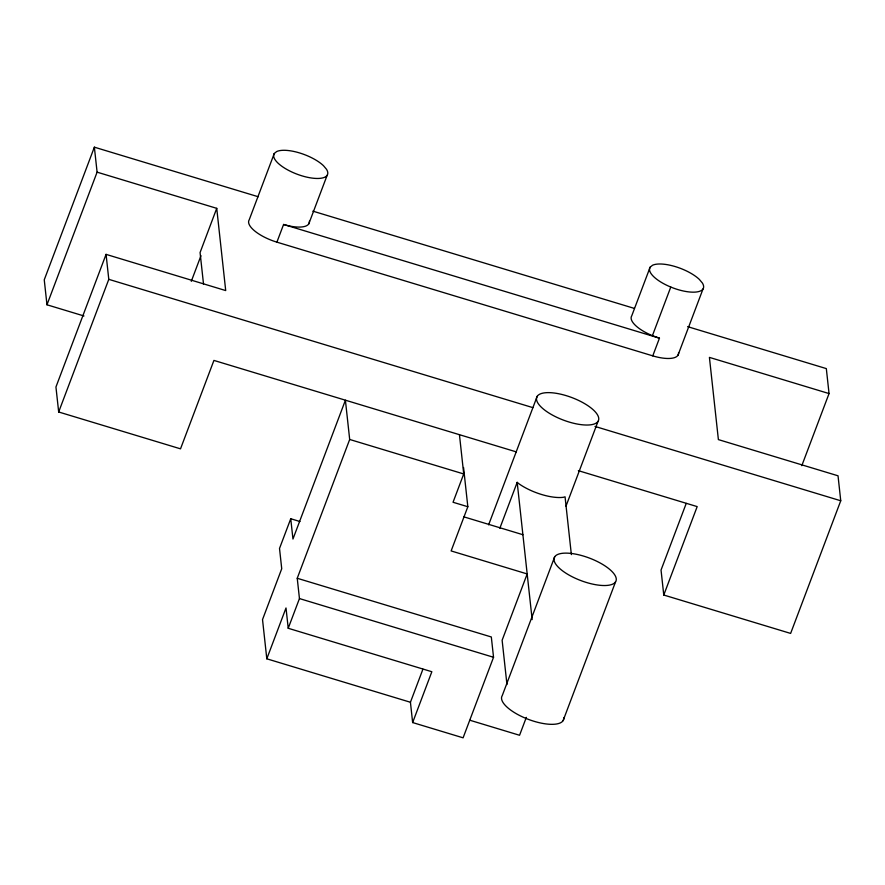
<?xml version="1.0" encoding="UTF-8"?>
<svg xmlns="http://www.w3.org/2000/svg" width="885" height="885" viewBox="0 0 885 885"><rect width="100%" height="100%" fill="white"/><g stroke="black" fill="none" stroke-linecap="round" stroke-linejoin="round"><path stroke-width="1.33" d="M258.199 196.736L94.363 147.175L44.25 279.815L46.971 304.783L83.964 315.978M46.971 304.783L97.096 172.155L94.363 147.175M97.096 172.155L216.736 208.34L225.708 290.568L106.067 254.371L55.943 387.01L58.675 411.99L180.518 448.839L213.927 360.416L516.287 451.881M58.675 411.99L108.789 279.339L106.067 254.371M216.736 208.34L200.076 252.557L203.517 284.074M191.293 281.319L200.972 255.688M274.261 153.503A28.674 10.465 20.7 0 0 301.962 175.85A28.674 10.465 20.7 0 0 326.521 169.312L323.512 165.727A28.674 10.465 20.7 0 0 276.662 151.556L274.261 153.503L249.205 219.812A28.674 10.476 20.7 0 0 276.916 242.158L652.765 355.858L659.447 338.181L652.411 335.669A28.674 10.465 20.7 0 1 631.746 315.834L650.121 267.215L652.522 265.257A28.674 10.476 20.7 0 1 699.371 279.439L702.38 283.023A28.674 10.476 20.7 0 1 677.822 289.561A28.674 10.476 20.7 0 1 650.121 267.204M276.905 242.147L283.587 224.469A28.674 10.465 20.7 0 0 309.385 221.184M308.788 223.872L327.162 175.252M290.745 518.743L279.516 548.446L281.729 568.745L262.524 619.577L266.805 658.805L410.43 702.259L412.642 722.558L463.098 737.825L493.542 657.278L491.319 636.979L297.238 578.27L349.686 439.469L345.404 400.241L292.957 539.042L290.745 518.743L299.982 521.53M266.805 658.805L286.01 607.973L288.222 628.273L431.847 671.726L412.642 722.558M288.222 628.273L299.451 598.57L297.238 578.27M459.448 434.745L463.729 473.962L453.043 502.26L467.833 506.729L451.129 550.935L527.183 573.945L502.127 640.242L506.961 684.559M410.43 702.259L422.908 669.215M488.62 524.838L537.184 396.325M499.837 528.256L517.183 482.347L519.23 483.995A32.988 12.036 20.7 0 0 563.247 497.315L565.061 496.828L571.367 554.607M565.991 506.165L598.039 421.337A32.988 12.036 20.7 0 0 558.169 393.648A32.988 12.036 20.7 0 0 546.631 411.503A32.988 12.036 20.7 0 0 598.039 421.337M554.696 556.809L502.249 695.61A32.988 12.036 20.7 0 0 530.049 719.981A32.988 12.036 20.7 0 0 563.8 717.536M652.411 335.669L670.775 287.05M526.332 717.37L519.561 735.269L470.012 720.279M677.965 355.261L703.022 288.952M563.114 720.633L615.562 581.832A32.988 12.036 20.7 0 0 575.681 554.143A32.988 12.036 20.7 0 0 564.143 571.998A32.988 12.036 20.7 0 0 615.562 581.832M686.229 503.41L661.04 570.062L663.772 595.03L790.626 633.417L840.75 500.766L838.029 475.798L718.388 439.602L709.416 357.385L829.046 393.571L801.799 465.687M663.772 595.03L697.181 506.607L578.347 470.654M312.848 211.139L634.445 308.434M687.601 326.642L826.325 368.602L829.046 393.571M283.587 224.469L659.447 338.181M108.789 279.339L532.903 407.642M594.997 426.426L840.75 500.766M349.686 439.469L463.729 473.962M463.895 516.862L522.902 534.717M299.451 598.57L493.542 657.278M517.183 482.347L532.162 619.6M463.552 467.501L467.833 506.729M678.563 352.573A28.674 10.476 20.7 0 1 652.765 355.87"/></g></svg>
